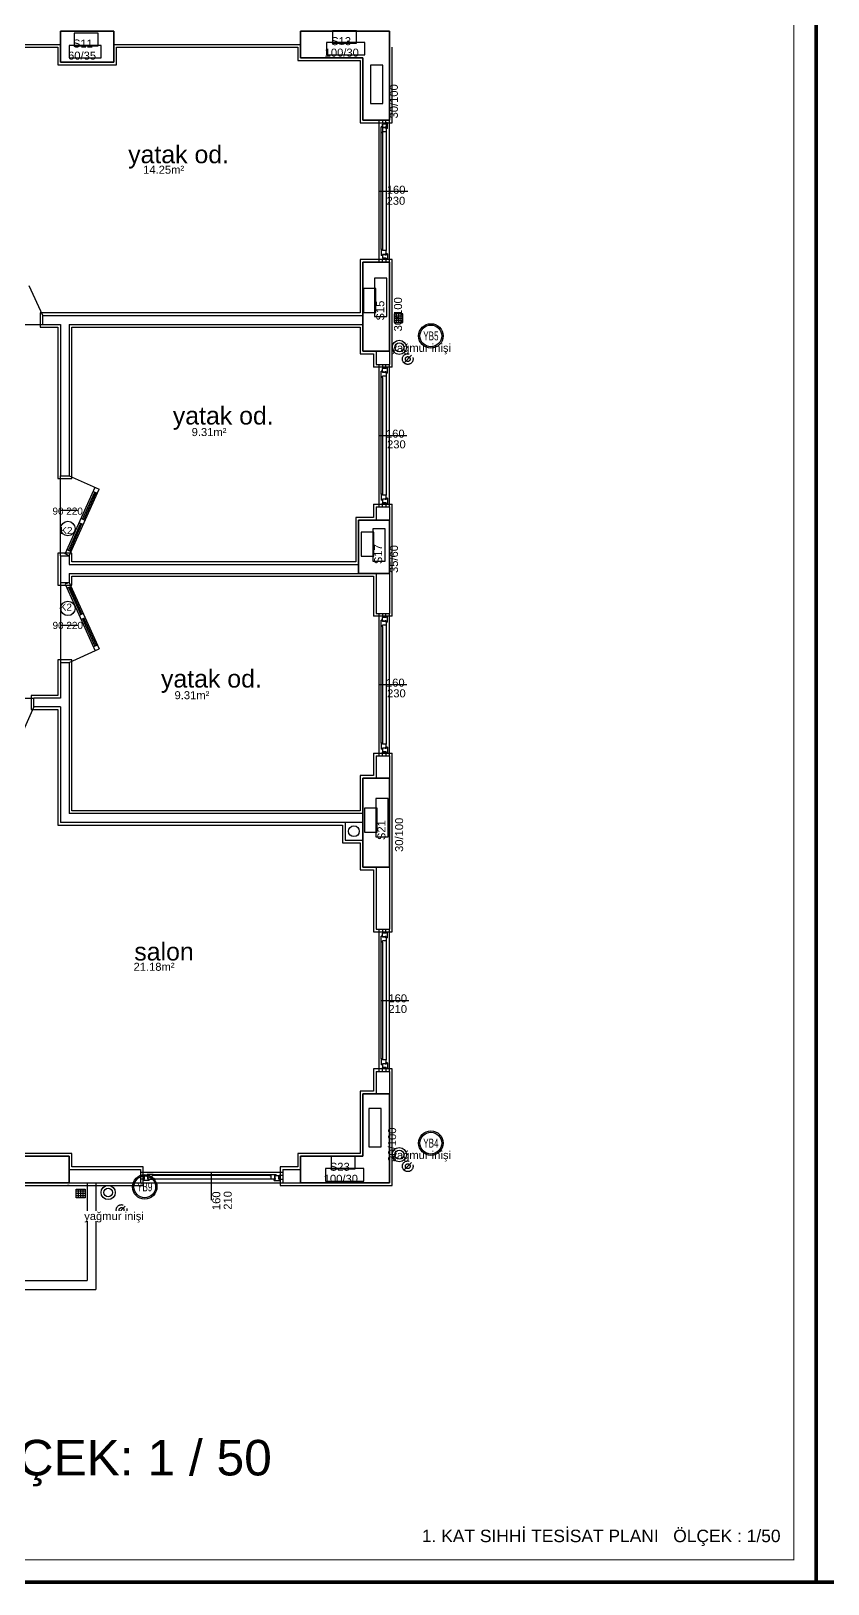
# Model space of a CAD drawing. Header units: centimetres. Extents: x -3962 to 543607, y -2 to 2802.
# Drawn here: x 11617 to 12513, y -2 to 1744 of the extents above; entities that cross this region are included whole.
import ezdxf
from ezdxf.enums import TextEntityAlignment as Align

# ---------------------------------------------------------------- set-up
doc = ezdxf.new("R2010")
doc.units = ezdxf.units.CM
doc.linetypes.add('YAGMUR HATTI', pattern=[36, 30, -6])
for name, color, linetype in [('MTY-YAGMURSU-KOLON NO', 7, 'CONTINUOUS'), ('ROTAS-KAT-ADI', 1, 'CONTINUOUS'), ('ROTAS-MIMARI', 8, 'CONTINUOUS'), ('ROTAS-MIMARI-KOLON', 8, 'CONTINUOUS'), ('ROTAS-MIMARI-YAZI', 8, 'CONTINUOUS'), ('ROTAS-PAFTA', 7, 'CONTINUOUS'), ('ROTAS-PISSU-KOLONNO', 211, 'CONTINUOUS'), ('ROTAS-YAGMUR-BORUSU', 3, 'YAGMUR HATTI')]:
    doc.layers.add(name, color=color, linetype=linetype)
doc.styles.add('ANOTATIVO', font='arial.ttf')
doc.styles.add('ROTAS', font='arial.ttf')

# ---------------------------------------------------------------- blocks, each defined once
blk = doc.blocks.new('MTY-KOLON NO YAGMUR')
at = {"layer": 'MTY-YAGMURSU-KOLON NO', "linetype": 'Continuous', "ltscale": 100}
blk.add_circle((0, 0), 27.5, dxfattribs=at)
at = {"layer": 'MTY-YAGMURSU-KOLON NO', "color": 7, "linetype": 'Continuous', "ltscale": 100}
blk.add_circle((0, 0), 24.5, dxfattribs=at)
at = {"style": 'ANOTATIVO', "width": 0.65}
blk.add_attdef('K', text='', height=20, dxfattribs=at).set_placement((0, 0), align=Align.MIDDLE_CENTER)

msp = doc.modelspace()

# ---------------------------------------------------------------- linework, layer by layer
at = {"layer": 'ROTAS-MIMARI'}
for p, q in [((11530.4, 1729.2), (11650.4, 1729.2)), ((11710.4, 1729.2), (11920.4, 1729.2)), ((11533.4, 1726.2), (11647.4, 1726.2)), ((11647.4, 1726.2), (11647.4, 1706.2)), ((11713.4, 1706.2), (11713.4, 1726.2)), ((11713.4, 1726.2), (11917.4, 1726.2)), ((11917.4, 1726.2), (11917.4, 1711.2)), ((12023.4, 1641.2), (12023.4, 1726.2)), ((11647.4, 1706.2), (11713.4, 1706.2)), ((11917.4, 1711.2), (11987.4, 1711.2)), ((11987.4, 1711.2), (11987.4, 1641.2)), ((12020.4, 1644.2), (12005.4, 1644.2)), ((12008.6, 1484.2), (12008.6, 1644.2)), ((12012.4, 1644.2), (12012.4, 1640.2)), ((12016.4, 1640.2), (12016.4, 1644.2)), ((12020.4, 1484.2), (12020.4, 1644.2)), ((11987.4, 1641.2), (12002.4, 1641.2)), ((12002.4, 1641.2), (12023.4, 1641.2)), ((12011, 1498.6), (12011, 1636.6)), ((12012.4, 1636.6), (12011, 1636.6)), ((12011, 1629.8), (12011, 1636.6)), ((12012.4, 1629.8), (12011, 1629.8)), ((12012.4, 1640.2), (12016.4, 1640.2)), ((12012.4, 1639.7), (12012.4, 1498.6)), ((12012.4, 1635.7), (12012.4, 1639.7)), ((12016.6, 1639.7), (12012.4, 1639.7)), ((12012.4, 1636.6), (12012.4, 1635.4)), ((12015.6, 1635.7), (12012.4, 1635.7)), ((12015.6, 1635.4), (12012.4, 1635.4)), ((12016.6, 1631), (12012.4, 1631)), ((12012.4, 1629.8), (12012.4, 1631)), ((12015.6, 1635.7), (12015.6, 1636)), ((12016.6, 1636), (12015.6, 1636)), ((12015.6, 1635.1), (12015.6, 1635.4)), ((12016.1, 1635.1), (12015.6, 1635.1)), ((12016.1, 1635.1), (12016.1, 1635.4)), ((12016.6, 1635.4), (12016.1, 1635.4)), ((12016.6, 1640.9), (12016.6, 1497.4)), ((12018, 1640.9), (12016.6, 1640.9)), ((12016.6, 1639.7), (12016.6, 1640.9)), ((12016.6, 1634.5), (12016.6, 1636)), ((12016.6, 1635.4), (12016.6, 1631)), ((12018, 1634.5), (12016.6, 1634.5)), ((12018, 1634.5), (12018, 1640.9)), ((12008.6, 1564.2), (12040.9, 1564.3)), ((12002.4, 1487.2), (11987.4, 1487.2)), ((11987.4, 1487.2), (11987.4, 1427.2)), ((12023.4, 1487.2), (12002.4, 1487.2)), ((12012.4, 1498.6), (12011, 1498.6)), ((12011, 1498.6), (12011, 1491.8)), ((12012.4, 1491.8), (12011, 1491.8)), ((12012.4, 1498.6), (12012.4, 1497.4)), ((12016.6, 1497.4), (12012.4, 1497.4)), ((12012.4, 1491.8), (12012.4, 1493)), ((12015.6, 1493), (12012.4, 1493)), ((12012.4, 1492.7), (12012.4, 1488.7)), ((12015.6, 1492.7), (12012.4, 1492.7)), ((12016.6, 1488.7), (12012.4, 1488.7)), ((12012.4, 1484.2), (12012.4, 1488.2)), ((12012.4, 1488.2), (12016.4, 1488.2)), ((12016.1, 1493.3), (12015.6, 1493.3)), ((12015.6, 1493.3), (12015.6, 1493)), ((12015.6, 1492.7), (12015.6, 1492.4)), ((12016.6, 1492.4), (12015.6, 1492.4)), ((12016.1, 1493.3), (12016.1, 1493)), ((12016.6, 1493), (12016.1, 1493)), ((12016.4, 1488.2), (12016.4, 1484.2)), ((12016.6, 1493), (12016.6, 1497.4)), ((12018, 1493.9), (12016.6, 1493.9)), ((12016.6, 1493.9), (12016.6, 1492.4)), ((12016.6, 1488.7), (12016.6, 1487.5)), ((12018, 1487.5), (12016.6, 1487.5)), ((12018, 1493.9), (12018, 1487.5)), ((12023.4, 1484.2), (12023.4, 1487.2)), ((12023.4, 1414.2), (12023.4, 1484.2)), ((11630.5, 1424.2), (11615.4, 1457.9)), ((11987.4, 1427.2), (11627.5, 1427.2)), ((11627.5, 1427.2), (11627.5, 1411.2)), ((11630.5, 1424.2), (11990.4, 1424.2)), ((11630.5, 1414.2), (11630.5, 1424.2)), ((12035.5, 1426.4), (12025.5, 1426.4)), ((12025.5, 1426.4), (12025.5, 1416.4)), ((12025.5, 1424), (12035.5, 1424)), ((12025.5, 1421.4), (12035.5, 1421.4)), ((12025.5, 1418.9), (12035.5, 1418.9)), ((12025.5, 1416.4), (12035.5, 1416.4)), ((12028, 1426.4), (12028, 1416.4)), ((12030.6, 1426.4), (12030.6, 1416.4)), ((12033.2, 1426.4), (12033.2, 1416.4)), ((12035.5, 1416.4), (12035.5, 1426.4)), ((11540.5, 1414.2), (11630.5, 1414.2)), ((11627.5, 1411.2), (11647.4, 1411.2)), ((11630.5, 1414.2), (11650.4, 1414.2)), ((11647.4, 1411.2), (11647.4, 1241.2)), ((11650.4, 1414.2), (11650.4, 1244.2)), ((11660.4, 1414.2), (11660.4, 1244.2)), ((11660.4, 1414.2), (11990.4, 1414.2)), ((11663.4, 1241.2), (11663.4, 1411.2)), ((11663.4, 1411.2), (11987.4, 1411.2)), ((11987.4, 1411.2), (11987.4, 1381.2)), ((12023.4, 1366.2), (12023.4, 1414.2)), ((11987.4, 1381.2), (12002.4, 1381.2)), ((12002.4, 1381.2), (12002.4, 1366.2)), ((12005.4, 1384.2), (12005.4, 1369.2)), ((12020.4, 1384.2), (12020.4, 1369.2)), ((12023.4, 1366.2), (12002.4, 1366.2)), ((12005.4, 1369.2), (12020.4, 1369.2)), ((12008.6, 1209.2), (12008.6, 1369.2)), ((12012.4, 1369.2), (12012.4, 1365.2)), ((12012.4, 1365.2), (12016.4, 1365.2)), ((12016.6, 1364.7), (12012.4, 1364.7)), ((12012.4, 1360.7), (12012.4, 1364.7)), ((12016.4, 1365.2), (12016.4, 1369.2)), ((12016.6, 1364.7), (12016.6, 1365.9)), ((12018, 1365.9), (12016.6, 1365.9)), ((12018, 1359.5), (12018, 1365.9)), ((12020.4, 1209.2), (12020.4, 1369.2)), ((12011, 1354.8), (12011, 1361.6)), ((12012.4, 1361.6), (12011, 1361.6)), ((12011, 1223.6), (12011, 1354.8)), ((12012.4, 1354.8), (12011, 1354.8)), ((12012.4, 1361.6), (12012.4, 1360.4)), ((12015.6, 1360.7), (12012.4, 1360.7)), ((12015.6, 1360.4), (12012.4, 1360.4)), ((12012.4, 1354.8), (12012.4, 1356)), ((12016.6, 1356), (12012.4, 1356)), ((12012.4, 1354.8), (12012.4, 1223.6)), ((12016.6, 1361), (12015.6, 1361)), ((12015.6, 1360.7), (12015.6, 1361)), ((12015.6, 1360.1), (12015.6, 1360.4)), ((12016.1, 1360.1), (12015.6, 1360.1)), ((12016.6, 1360.4), (12016.1, 1360.4)), ((12016.1, 1360.1), (12016.1, 1360.4)), ((12016.6, 1359.5), (12016.6, 1361)), ((12016.6, 1360.4), (12016.6, 1356)), ((12018, 1359.5), (12016.6, 1359.5)), ((12016.6, 1356), (12016.6, 1222.4)), ((12040, 1289.2), (12008.6, 1289.2)), ((11647.4, 1241.2), (11663.4, 1241.2)), ((11650.4, 1244.2), (11660.4, 1244.2)), ((11650.4, 1154.2), (11650.4, 1244.2)), ((11660.4, 1244.2), (11694.1, 1229.1)), ((11655.9, 1156.3), (11689.5, 1231.2)), ((11660.4, 1154.2), (11694.1, 1229.1)), ((11675.3, 1195.3), (11689.1, 1225.9)), ((11676.8, 1194.6), (11690.5, 1225.2)), ((11687.4, 1226.6), (11692, 1224.6)), ((12012.4, 1223.6), (12011, 1223.6)), ((12011, 1223.6), (12011, 1216.8)), ((12012.4, 1223.6), (12012.4, 1222.4)), ((12016.6, 1222.4), (12012.4, 1222.4)), ((12016.6, 1218), (12016.6, 1222.4)), ((11669.8, 1205), (11650.5, 1205)), ((12002.4, 1212.2), (12002.4, 1197.2)), ((12002.4, 1212.2), (12023.4, 1212.2)), ((12005.4, 1209.2), (12005.4, 1194.2)), ((12005.4, 1209.2), (12020.4, 1209.2)), ((12012.4, 1216.8), (12011, 1216.8)), ((12012.4, 1216.8), (12012.4, 1218)), ((12015.6, 1218), (12012.4, 1218)), ((12012.4, 1217.7), (12012.4, 1213.7)), ((12015.6, 1217.7), (12012.4, 1217.7)), ((12016.6, 1213.7), (12012.4, 1213.7)), ((12012.4, 1209.2), (12012.4, 1213.2)), ((12012.4, 1213.2), (12016.4, 1213.2)), ((12016.1, 1218.3), (12015.6, 1218.3)), ((12015.6, 1218.3), (12015.6, 1218)), ((12015.6, 1217.7), (12015.6, 1217.4)), ((12016.6, 1217.4), (12015.6, 1217.4)), ((12016.1, 1218.3), (12016.1, 1218)), ((12016.6, 1218), (12016.1, 1218)), ((12016.4, 1213.2), (12016.4, 1209.2)), ((12018, 1218.9), (12016.6, 1218.9)), ((12016.6, 1218.9), (12016.6, 1217.4)), ((12016.6, 1213.7), (12016.6, 1212.5)), ((12018, 1212.5), (12016.6, 1212.5)), ((12018, 1218.9), (12018, 1212.5)), ((12020.4, 1209.2), (12020.4, 1194.2)), ((12023.4, 1194.2), (12023.4, 1212.2)), ((11659.5, 1160.1), (11673.3, 1190.7)), ((11661, 1159.5), (11674.7, 1190.1)), ((11676.2, 1189.4), (11671.7, 1191.4)), ((11678.3, 1194), (11673.7, 1196)), ((12002.4, 1197.2), (11982.4, 1197.2)), ((11982.4, 1197.2), (11982.4, 1147.2)), ((12023.4, 1134.2), (12023.4, 1194.2)), ((11663.4, 1157.2), (11647.4, 1157.2)), ((11647.4, 1157.2), (11647.4, 1149.2)), ((11650.4, 1154.2), (11650.4, 1124.2)), ((11650.4, 1154.2), (11660.4, 1154.2)), ((11660.4, 1154.2), (11655.9, 1156.3)), ((11662.5, 1158.8), (11657.9, 1160.8)), ((11660.4, 1154.2), (11660.4, 1144.2)), ((11663.4, 1152.2), (11663.4, 1157.2)), ((11647.4, 1149.2), (11647.4, 1134.2)), ((11660.4, 1144.2), (11985.4, 1144.2)), ((11663.4, 1147.2), (11663.4, 1152.2)), ((11982.4, 1147.2), (11663.4, 1147.2)), ((11647.4, 1134.2), (11647.4, 1121.2)), ((11647.4, 1121.2), (11663.4, 1121.2)), ((11650.4, 1124.2), (11660.4, 1124.2)), ((11650.4, 1124.2), (11650.4, 1034.2)), ((11660.4, 1124.2), (11655.9, 1122.2)), ((11655.9, 1122.2), (11689.5, 1047.3)), ((11662.5, 1119.7), (11657.9, 1117.6)), ((11659.5, 1118.4), (11673.3, 1087.8)), ((11660.4, 1134.2), (11660.4, 1124.2)), ((11660.4, 1134.2), (11985.4, 1134.2)), ((11660.4, 1124.2), (11694.1, 1049.4)), ((11661, 1119), (11674.7, 1088.4)), ((11663.4, 1121.2), (11663.4, 1131.2)), ((11663.4, 1131.2), (11710.4, 1131.2)), ((11710.4, 1131.2), (11985.4, 1131.2)), ((11985.4, 1131.2), (12002.4, 1131.2)), ((12002.4, 1131.2), (12002.4, 1086.2)), ((12005.4, 1134.2), (12005.4, 1089.2)), ((12020.4, 1134.2), (12020.4, 1089.2)), ((12023.4, 1086.2), (12023.4, 1134.2)), ((11676.2, 1089.1), (11671.7, 1087)), ((11678.3, 1084.5), (11673.7, 1082.5)), ((11675.3, 1083.2), (11689.1, 1052.6)), ((11676.8, 1083.8), (11690.5, 1053.2)), ((12023.4, 1086.2), (12002.4, 1086.2)), ((12005.4, 1089.2), (12020.4, 1089.2)), ((12008.6, 929.2), (12008.6, 1089.2)), ((12012.4, 1089.2), (12012.4, 1085.2)), ((12012.4, 1085.2), (12016.4, 1085.2)), ((12016.6, 1084.7), (12012.4, 1084.7)), ((12012.4, 1080.7), (12012.4, 1084.7)), ((12016.4, 1085.2), (12016.4, 1089.2)), ((12016.6, 1084.7), (12016.6, 1085.9)), ((12018, 1085.9), (12016.6, 1085.9)), ((12018, 1079.5), (12018, 1085.9)), ((12020.4, 929.2), (12020.4, 1089.2)), ((11669.9, 1075.8), (11650.6, 1075.8)), ((12011, 1074.8), (12011, 1081.6)), ((12012.4, 1081.6), (12011, 1081.6)), ((12011, 943.6), (12011, 1074.8)), ((12012.4, 1074.8), (12011, 1074.8)), ((12012.4, 1081.6), (12012.4, 1080.4)), ((12015.6, 1080.7), (12012.4, 1080.7)), ((12015.6, 1080.4), (12012.4, 1080.4)), ((12012.4, 1074.8), (12012.4, 1076)), ((12016.6, 1076), (12012.4, 1076)), ((12012.4, 1074.8), (12012.4, 943.6)), ((12016.6, 1081), (12015.6, 1081)), ((12015.6, 1080.7), (12015.6, 1081)), ((12015.6, 1080.1), (12015.6, 1080.4)), ((12016.1, 1080.1), (12015.6, 1080.1)), ((12016.6, 1080.4), (12016.1, 1080.4)), ((12016.1, 1080.1), (12016.1, 1080.4)), ((12016.6, 1079.5), (12016.6, 1081)), ((12016.6, 1080.4), (12016.6, 1076)), ((12018, 1079.5), (12016.6, 1079.5)), ((12016.6, 1076), (12016.6, 942.4)), ((11660.4, 1034.2), (11694.1, 1049.4)), ((11687.4, 1051.9), (11692, 1053.9)), ((11663.4, 1037.2), (11647.4, 1037.2)), ((11647.4, 1037.2), (11647.4, 997.2)), ((11650.4, 1034.2), (11650.4, 994.2)), ((11650.4, 1034.2), (11660.4, 1034.2)), ((11660.4, 1034.2), (11660.4, 864.2)), ((11663.4, 867.2), (11663.4, 1037.2)), ((11647.4, 997.2), (11617.5, 997.2)), ((11617.5, 997.2), (11617.5, 981.2)), ((12040, 1009.2), (12008.6, 1009.2)), ((11530.5, 994.2), (11620.5, 994.2)), ((11620.5, 984.2), (11605.4, 950.6)), ((11617.5, 981.2), (11647.4, 981.2)), ((11650.4, 994.2), (11620.5, 994.2)), ((11620.5, 984.2), (11620.5, 994.2)), ((11650.4, 984.2), (11620.5, 984.2)), ((11647.4, 981.2), (11647.4, 851.2)), ((11650.4, 984.2), (11650.4, 854.2)), ((12012.4, 943.6), (12011, 943.6)), ((12011, 943.6), (12011, 936.8)), ((12012.4, 943.6), (12012.4, 942.4)), ((12002.4, 932.2), (12002.4, 907.2)), ((12002.4, 932.2), (12023.4, 932.2)), ((12005.4, 929.2), (12005.4, 904.2)), ((12005.4, 929.2), (12020.4, 929.2)), ((12012.4, 936.8), (12011, 936.8)), ((12016.6, 942.4), (12012.4, 942.4)), ((12012.4, 936.8), (12012.4, 938)), ((12015.6, 938), (12012.4, 938)), ((12012.4, 937.7), (12012.4, 933.7)), ((12015.6, 937.7), (12012.4, 937.7)), ((12016.6, 933.7), (12012.4, 933.7)), ((12012.4, 929.2), (12012.4, 933.2)), ((12012.4, 933.2), (12016.4, 933.2)), ((12016.1, 938.3), (12015.6, 938.3)), ((12015.6, 938.3), (12015.6, 938)), ((12015.6, 937.7), (12015.6, 937.4)), ((12016.6, 937.4), (12015.6, 937.4)), ((12016.1, 938.3), (12016.1, 938)), ((12016.6, 938), (12016.1, 938)), ((12016.4, 933.2), (12016.4, 929.2)), ((12016.6, 938), (12016.6, 942.4)), ((12018, 938.9), (12016.6, 938.9)), ((12016.6, 938.9), (12016.6, 937.4)), ((12016.6, 933.7), (12016.6, 932.5)), ((12018, 932.5), (12016.6, 932.5)), ((12018, 938.9), (12018, 932.5)), ((12020.4, 929.2), (12020.4, 904.2)), ((12023.4, 904.2), (12023.4, 932.2)), ((12002.4, 907.2), (11987.4, 907.2)), ((11987.4, 907.2), (11987.4, 867.2)), ((12023.4, 854.2), (12023.4, 904.2)), ((11990.4, 864.2), (11660.4, 864.2)), ((11987.4, 867.2), (11663.4, 867.2)), ((11647.4, 851.2), (11967.4, 851.2)), ((11990.4, 854.2), (11650.4, 854.2)), ((11967.4, 851.2), (11967.4, 831.2)), ((11970.4, 854.2), (11970.4, 834.2)), ((11970.4, 854.2), (11970.4, 834.2)), ((11970.4, 854.2), (11970.4, 834.2)), ((12023.4, 731.2), (12023.4, 854.2)), ((11967.4, 831.2), (11987.4, 831.2)), ((11970.4, 834.2), (11990.4, 834.2)), ((11987.4, 831.2), (11987.4, 801.2)), ((12005.4, 804.2), (12005.4, 734.2)), ((12020.4, 804.2), (12020.4, 734.2)), ((11987.4, 801.2), (12002.4, 801.2)), ((12002.4, 801.2), (12002.4, 731.2)), ((12005.4, 734.2), (12020.4, 734.2)), ((12008.6, 574.2), (12008.6, 734.2)), ((12012.4, 734.2), (12012.4, 730.2)), ((12016.4, 730.2), (12016.4, 734.2)), ((12020.4, 574.2), (12020.4, 734.2)), ((12002.4, 731.2), (12023.4, 731.2)), ((12011, 719.8), (12011, 726.6)), ((12012.4, 726.6), (12011, 726.6)), ((12011, 588.6), (12011, 719.8)), ((12012.4, 719.8), (12011, 719.8)), ((12012.4, 730.2), (12016.4, 730.2)), ((12016.6, 729.7), (12012.4, 729.7)), ((12012.4, 725.7), (12012.4, 729.7)), ((12012.4, 726.6), (12012.4, 725.4)), ((12015.6, 725.7), (12012.4, 725.7)), ((12015.6, 725.4), (12012.4, 725.4)), ((12012.4, 719.8), (12012.4, 721)), ((12016.6, 721), (12012.4, 721)), ((12012.4, 719.8), (12012.4, 588.6)), ((12016.6, 726), (12015.6, 726)), ((12015.6, 725.7), (12015.6, 726)), ((12015.6, 725.1), (12015.6, 725.4)), ((12016.1, 725.1), (12015.6, 725.1)), ((12016.6, 725.4), (12016.1, 725.4)), ((12016.1, 725.1), (12016.1, 725.4)), ((12016.6, 729.7), (12016.6, 730.9)), ((12018, 730.9), (12016.6, 730.9)), ((12016.6, 724.5), (12016.6, 726)), ((12016.6, 725.4), (12016.6, 721)), ((12018, 724.5), (12016.6, 724.5)), ((12016.6, 721), (12016.6, 587.4)), ((12018, 724.5), (12018, 730.9)), ((12010.8, 654.2), (12042.2, 654.2)), ((12023.4, 577.2), (12002.4, 577.2)), ((12002.4, 577.2), (12002.4, 552.3)), ((12012.4, 588.6), (12011, 588.6)), ((12011, 588.6), (12011, 581.8)), ((12012.4, 581.8), (12011, 581.8)), ((12012.4, 588.6), (12012.4, 587.4)), ((12016.6, 587.4), (12012.4, 587.4)), ((12012.4, 581.8), (12012.4, 583)), ((12015.6, 583), (12012.4, 583)), ((12012.4, 582.7), (12012.4, 578.7)), ((12015.6, 582.7), (12012.4, 582.7)), ((12016.6, 578.7), (12012.4, 578.7)), ((12012.4, 574.2), (12012.4, 578.2)), ((12012.4, 578.2), (12016.4, 578.2)), ((12016.1, 583.3), (12015.6, 583.3)), ((12015.6, 583.3), (12015.6, 583)), ((12015.6, 582.7), (12015.6, 582.4)), ((12016.6, 582.4), (12015.6, 582.4)), ((12016.1, 583.3), (12016.1, 583)), ((12016.6, 583), (12016.1, 583)), ((12016.4, 578.2), (12016.4, 574.2)), ((12016.6, 583), (12016.6, 587.4)), ((12018, 583.9), (12016.6, 583.9)), ((12016.6, 583.9), (12016.6, 582.4)), ((12016.6, 578.7), (12016.6, 577.5)), ((12018, 577.5), (12016.6, 577.5)), ((12018, 583.9), (12018, 577.5)), ((12023.4, 549.3), (12023.4, 577.2)), ((12005.4, 574.2), (12005.4, 549.3)), ((12005.4, 574.2), (12020.4, 574.2)), ((12020.4, 574.2), (12020.4, 549.3)), ((12002.4, 552.3), (11987.4, 552.3)), ((11987.4, 552.3), (11987.4, 482.2)), ((12023.4, 446.2), (12023.4, 549.3)), ((11663.4, 482.2), (11503.4, 482.2)), ((11663.4, 467.2), (11663.4, 482.2)), ((11987.4, 482.2), (11917.4, 482.2)), ((11917.4, 482.2), (11917.4, 467.2)), ((11660.4, 464.2), (11665.4, 464.2)), ((11660.4, 464.2), (11740.4, 464.2)), ((11743.4, 467.2), (11663.4, 467.2)), ((11740.4, 464.2), (11740.4, 449.2)), ((11740.4, 461), (11900.4, 461)), ((11740.4, 457.2), (11744.4, 457.2)), ((11743.4, 446.2), (11743.4, 467.2)), ((11744.4, 457.2), (11744.4, 453.2)), ((11748.9, 457.2), (11744.9, 457.2)), ((11744.9, 453), (11744.9, 457.2)), ((11748, 457.2), (11748, 458.6)), ((11754.8, 458.6), (11748, 458.6)), ((11748, 457.2), (11749.2, 457.2)), ((11748.9, 454), (11748.6, 454)), ((11748.6, 453), (11748.6, 454)), ((11748.9, 454), (11748.9, 457.2)), ((11749.2, 454), (11749.2, 457.2)), ((11749.5, 454), (11749.2, 454)), ((11749.5, 453.5), (11749.5, 454)), ((11753.6, 453), (11753.6, 457.2)), ((11754.8, 457.2), (11753.6, 457.2)), ((11754.8, 458.6), (11886, 458.6)), ((11754.8, 457.2), (11754.8, 458.6)), ((11886, 457.2), (11754.8, 457.2)), ((11820.4, 429.6), (11820.4, 461)), ((11886, 458.6), (11892.8, 458.6)), ((11886, 457.2), (11886, 458.6)), ((11886, 457.2), (11887.2, 457.2)), ((11887.2, 453), (11887.2, 457.2)), ((11891.3, 454), (11891.6, 454)), ((11891.3, 453.5), (11891.3, 454)), ((11891.6, 454), (11891.6, 457.2)), ((11892.8, 457.2), (11891.6, 457.2)), ((11891.9, 454), (11891.9, 457.2)), ((11891.9, 457.2), (11895.9, 457.2)), ((11891.9, 454), (11892.2, 454)), ((11892.2, 453), (11892.2, 454)), ((11892.8, 457.2), (11892.8, 458.6)), ((11895.9, 453), (11895.9, 457.2)), ((11900.4, 457.2), (11896.4, 457.2)), ((11896.4, 457.2), (11896.4, 453.2)), ((11897.4, 467.2), (11897.4, 446.2)), ((11917.4, 467.2), (11897.4, 467.2)), ((11900.4, 464.2), (11920.4, 464.2)), ((11900.4, 464.2), (11900.4, 449.2)), ((11487.4, 446.2), (11660.4, 446.2)), ((11660.4, 446.2), (11658.4, 446.2)), ((11658.4, 446.2), (11743.4, 446.2)), ((11660.4, 449.2), (11665.4, 449.2)), ((11660.4, 449.2), (11740.4, 449.2)), ((11668.1, 432.1), (11668.1, 442.1)), ((11668.1, 442.1), (11678.1, 442.1)), ((11678.1, 439.6), (11668.1, 439.6)), ((11678.1, 437.1), (11668.1, 437.1)), ((11670.4, 442.1), (11670.4, 432.1)), ((11673.1, 442.1), (11673.1, 432.1)), ((11675.7, 442.1), (11675.7, 432.1)), ((11678.1, 442.1), (11678.1, 432.1)), ((11744.4, 453.2), (11740.4, 453.2)), ((11740.4, 449.2), (11900.4, 449.2)), ((11743.7, 451.6), (11743.7, 453)), ((11744.9, 453), (11743.7, 453)), ((11750.1, 451.6), (11743.7, 451.6)), ((11750.1, 453), (11748.6, 453)), ((11749.5, 453.5), (11749.2, 453.5)), ((11749.2, 453), (11749.2, 453.5)), ((11749.2, 453), (11753.6, 453)), ((11750.1, 451.6), (11750.1, 453)), ((11887.2, 453), (11753.6, 453)), ((11891.6, 453), (11887.2, 453)), ((11890.7, 453), (11892.2, 453)), ((11890.7, 451.6), (11890.7, 453)), ((11890.7, 451.6), (11897.1, 451.6)), ((11891.3, 453.5), (11891.6, 453.5)), ((11891.6, 453), (11891.6, 453.5)), ((11895.9, 453), (11897.1, 453)), ((11896.4, 453.2), (11900.4, 453.2)), ((11897.1, 451.6), (11897.1, 453)), ((11897.4, 446.2), (11920.4, 446.2)), ((11900.4, 449.2), (11920.4, 449.2)), ((11920.4, 446.2), (12023.4, 446.2)), ((11678.1, 434.6), (11668.1, 434.6)), ((11678.1, 432.1), (11668.1, 432.1))]:
    msp.add_line(p, q, dxfattribs=at)
for points in [[(11650.4, 1744.2), (11710.4, 1744.2)], [(11650.4, 1709.2), (11650.4, 1744.2)], [(11710.4, 1744.2), (11710.4, 1709.2)], [(11920.4, 1744.2), (12020.4, 1744.2)], [(11920.4, 1714.2), (11920.4, 1744.2)], [(12020.4, 1744.2), (12020.4, 1644.2)], [(11990.4, 1714.2), (11920.4, 1714.2)], [(11990.4, 1644.2), (11990.4, 1714.2)], [(11710.4, 1709.2), (11650.4, 1709.2)], [(12020.4, 1644.2), (11990.4, 1644.2)], [(11990.4, 1384.2), (11990.4, 1484.2)], [(11990.4, 1484.2), (12020.4, 1484.2)], [(12020.4, 1484.2), (12020.4, 1384.2)], [(12020.4, 1384.2), (11990.4, 1384.2)], [(11985.4, 1134.2), (11985.4, 1194.2)], [(11985.4, 1194.2), (12020.4, 1194.2)], [(12020.4, 1194.2), (12020.4, 1134.2)], [(12020.4, 1134.2), (11985.4, 1134.2)], [(11990.4, 804.2), (11990.4, 904.2)], [(11990.4, 904.2), (12020.4, 904.2)], [(12020.4, 904.2), (12020.4, 804.2)], [(12020.4, 804.2), (11990.4, 804.2)], [(11990.4, 479.2), (11990.4, 549.2)], [(11990.4, 549.2), (12020.4, 549.2)], [(12020.4, 549.2), (12020.4, 449.2)], [(11490.4, 479.2), (11660.4, 479.2)], [(11660.4, 479.2), (11660.4, 449.2)], [(11920.4, 479.2), (11990.4, 479.2)], [(11920.4, 449.2), (11920.4, 479.2)], [(11660.4, 449.2), (11490.4, 449.2)], [(11680.4, 449.2), (11680.4, 339.2)], [(11690.4, 449.2), (11690.4, 329.2)], [(12020.4, 449.2), (11920.4, 449.2)], [(11310.4, 339.2), (11680.4, 339.2)], [(11310.4, 329.2), (11690.4, 329.2)]]:
    msp.add_lwpolyline(points, dxfattribs=at)
for centre, radius in [((12031.4, 1388.5), 8), ((12031.4, 1388.5), 5), ((11658.8, 1184.8), 8.14), ((11658.8, 1095), 8.14), ((11980.4, 844.4), 6.03), ((12031.4, 480.7), 8), ((12031.4, 480.7), 5), ((11704.1, 438.2), 8), ((11704.1, 438.2), 5)]:
    msp.add_circle(centre, radius, dxfattribs=at)
at = {"layer": 'ROTAS-MIMARI-KOLON'}
for points in [[(11710.4, 1744.2), (11650.4, 1744.2), (11650.4, 1709.2), (11710.4, 1709.2), (11710.4, 1744.2)], [(11666, 1727.7), (11693, 1727.7), (11693, 1741.7), (11666, 1741.7), (11666, 1727.7)], [(12020.4, 1744.2), (11920.4, 1744.2), (11920.4, 1714.2), (11990.4, 1714.2), (11990.4, 1644.2), (12020.4, 1644.2), (12020.4, 1744.2)], [(11949.5, 1717.5), (11992.6, 1717.5), (11992.6, 1731.5), (11949.5, 1731.5), (11949.5, 1717.5)], [(11956.3, 1730.5), (11983.3, 1730.5), (11983.3, 1744.4), (11956.3, 1744.4), (11956.3, 1730.5)], [(11660.1, 1714.1), (11696.2, 1714.1), (11696.2, 1728.1), (11660.1, 1728.1), (11660.1, 1714.1)], [(12013, 1662.8), (12013, 1706), (11999, 1706), (11999, 1662.8), (12013, 1662.8)], [(12020.4, 1484.2), (11990.4, 1484.2), (11990.4, 1384.2), (12020.4, 1384.2), (12020.4, 1484.2)], [(12005.1, 1427.6), (12005.1, 1454.6), (11991.1, 1454.6), (11991.1, 1427.6), (12005.1, 1427.6)], [(12017.5, 1423.4), (12017.5, 1466.5), (12003.6, 1466.5), (12003.6, 1423.4), (12017.5, 1423.4)], [(12020.4, 1194.2), (11985.4, 1194.2), (11985.4, 1134.2), (12020.4, 1134.2), (12020.4, 1194.2)], [(12002.7, 1153.7), (12002.7, 1180.7), (11988.7, 1180.7), (11988.7, 1153.7), (12002.7, 1153.7)], [(12015.5, 1148.2), (12015.5, 1184.3), (12001.5, 1184.3), (12001.5, 1148.2), (12015.5, 1148.2)], [(12020.4, 904.2), (11990.4, 904.2), (11990.4, 804.2), (12020.4, 804.2), (12020.4, 904.2)], [(12018.8, 838.1), (12018.8, 881.2), (12004.9, 881.2), (12004.9, 838.1), (12018.8, 838.1)], [(12006.4, 843.4), (12006.4, 870.4), (11992.4, 870.4), (11992.4, 843.4), (12006.4, 843.4)], [(12020.4, 549.2), (11990.4, 549.2), (11990.4, 479.2), (11920.4, 479.2), (11920.4, 449.2), (12020.4, 449.2), (12020.4, 549.2)], [(12011, 489.7), (12011, 532.8), (11997, 532.8), (11997, 489.7), (12011, 489.7)], [(11660.4, 479.2), (11490.4, 479.2), (11490.4, 449.2), (11660.4, 449.2), (11660.4, 479.2)], [(11954.7, 464.7), (11981.8, 464.7), (11981.8, 478.6), (11954.7, 478.6), (11954.7, 464.7)], [(11948.5, 451.1), (11991.6, 451.1), (11991.6, 465.1), (11948.5, 465.1), (11948.5, 451.1)]]:
    msp.add_lwpolyline(points, dxfattribs=at)
at = {"layer": 'ROTAS-PAFTA'}
for points, const_width in [([(10000, 0), (12500, 0), (12500, 2800), (10000, 2800)], 4), ([(12500, 0), (15000, 0), (15000, 2800), (12500, 2800)], 4), ([(10025, 25), (12475, 25), (12475, 2775), (10025, 2775)], 1)]:
    msp.add_lwpolyline(points, close=True, dxfattribs=dict(at, const_width=const_width))
at = {"layer": 'ROTAS-YAGMUR-BORUSU'}
for p, q in [((12036.7, 1371.2), (12045.1, 1379.6)), ((12036.7, 463.5), (12045.1, 471.9)), ((11715, 414.3), (11723.4, 422.7))]:
    msp.add_line(p, q, dxfattribs=at)
for centre, radius in [((12040.9, 1375.4), 6), ((12040.9, 1375.4), 2.7), ((12040.9, 467.7), 6), ((12040.9, 467.7), 2.7), ((11719.2, 418.5), 6), ((11719.2, 418.5), 2.7)]:
    msp.add_circle(centre, radius, dxfattribs=at)

# ---------------------------------------------------------------- block references
at = {"layer": 'ROTAS-PISSU-KOLONNO'}
ref = msp.add_blockref('MTY-KOLON NO YAGMUR', (12066.9, 1401.4), dxfattribs=dict(at, xscale=0.5, yscale=0.5))
ref.add_attrib('K', 'YB5', dxfattribs={"height": 10, "style": 'ANOTATIVO', "width": 0.65}).set_placement((12066.9, 1401.4), align=Align.MIDDLE_CENTER)
ref = msp.add_blockref('MTY-KOLON NO YAGMUR', (12066.9, 493.7), dxfattribs=dict(at, xscale=0.5, yscale=0.5))
ref.add_attrib('K', 'YB4', dxfattribs={"height": 10, "style": 'ANOTATIVO', "width": 0.65}).set_placement((12066.9, 493.7), align=Align.MIDDLE_CENTER)
ref = msp.add_blockref('MTY-KOLON NO YAGMUR', (11745.2, 444.5), dxfattribs=dict(at, xscale=0.5, yscale=0.5))
ref.add_attrib('K', 'YB9', dxfattribs={"height": 10, "style": 'ANOTATIVO', "width": 0.65}).set_placement((11745.2, 444.5), align=Align.MIDDLE_CENTER)

# ---------------------------------------------------------------- texts
at = {"layer": 'ROTAS-KAT-ADI', "style": 'ROTAS'}
msp.add_text('1. KAT SIHHİ TESİSAT PLANI..........ÖLÇEK: 1 / 50', height=40, dxfattribs=at).set_placement((11250, 120), align=Align.CENTER)
at = {"layer": 'ROTAS-MIMARI-YAZI', "style": 'ROTAS'}
for s, height, p in [('S11', 9, (11675.7, 1730.2)), ('S13', 9, (11966, 1732.9)), ('60/35', 9, (11674.8, 1716.6)), ('100/30', 9, (11966.7, 1720)), ('yatak od.', 20, (11783.3, 1605.6)), ('14.25m²', 9, (11766.5, 1588.3)), ('230', 9, (12027.6, 1553.4)), ('160', 9, (12027.8, 1565.8)), ('yağmur inişi', 9, (12056, 1388)), ('yatak od.', 20, (11833.5, 1311.8)), ('9.31m²', 9, (11817.5, 1293.3)), ('160', 9, (12026.9, 1291.5)), ('230', 9, (12028.1, 1279.5)), ('90 220', 8, (11658.6, 1204.4)), ('K2', 8, (11657.2, 1182.6)), ('K2', 8, (11656.6, 1096.4)), ('90 220', 8, (11658.7, 1075.9)), ('yatak od.', 20, (11820.2, 1016)), ('160', 9, (12026.9, 1011.5)), ('9.31m²', 9, (11798.3, 997.4)), ('230', 9, (12028.1, 999.5)), ('salon', 20, (11766.9, 709.1)), ('21.18m²', 9, (11755.7, 692)), ('210', 9, (12029.6, 644.5)), ('160', 9, (12029.6, 656.5)), ('S23', 9, (11964.5, 467.1)), ('yağmur inişi', 9, (12056, 480.3)), ('100/30', 9, (11965.7, 453.6))]:
    msp.add_text(s, height=height, dxfattribs=at).set_placement(p, align=Align.MIDDLE_CENTER)
for s, p in [('30/100', (12025.3, 1665.2)), ('S15', (12010, 1429.9)), ('30/100', (12029.9, 1425.7)), ('S17', (12007.6, 1156)), ('35/60', (12025.4, 1150.5)), ('S21', (12011.3, 845.7)), ('30/100', (12031.2, 840.4)), ('30/100', (12023.3, 492)), ('160', (11825.7, 428.9)), ('210', (11838.5, 429.3))]:
    msp.add_text(s, height=9, rotation=90, dxfattribs=at).set_placement(p, align=Align.MIDDLE_CENTER)
at = {"layer": 'ROTAS-PAFTA', "style": 'ROTAS'}
msp.add_text('1. KAT SIHHİ TESİSAT PLANI   ÖLÇEK : 1/50', height=14, dxfattribs=at).set_placement((12460, 45), align=Align.RIGHT)

# ---------------------------------------------------------------- next in the draw order: wipeouts: each hides what was drawn before it
msp.add_wipeout([(11745.2, 406.2), (11676.2, 406.2), (11676.2, 417.2), (11745.2, 417.2)])

# ---------------------------------------------------------------- next in the draw order: texts
at = {"layer": 'ROTAS-MIMARI-YAZI', "style": 'ROTAS'}
msp.add_text('yağmur inişi', height=9, dxfattribs=at).set_placement((11710.7, 411.7), align=Align.MIDDLE_CENTER)

doc.saveas('drawing.dxf')
